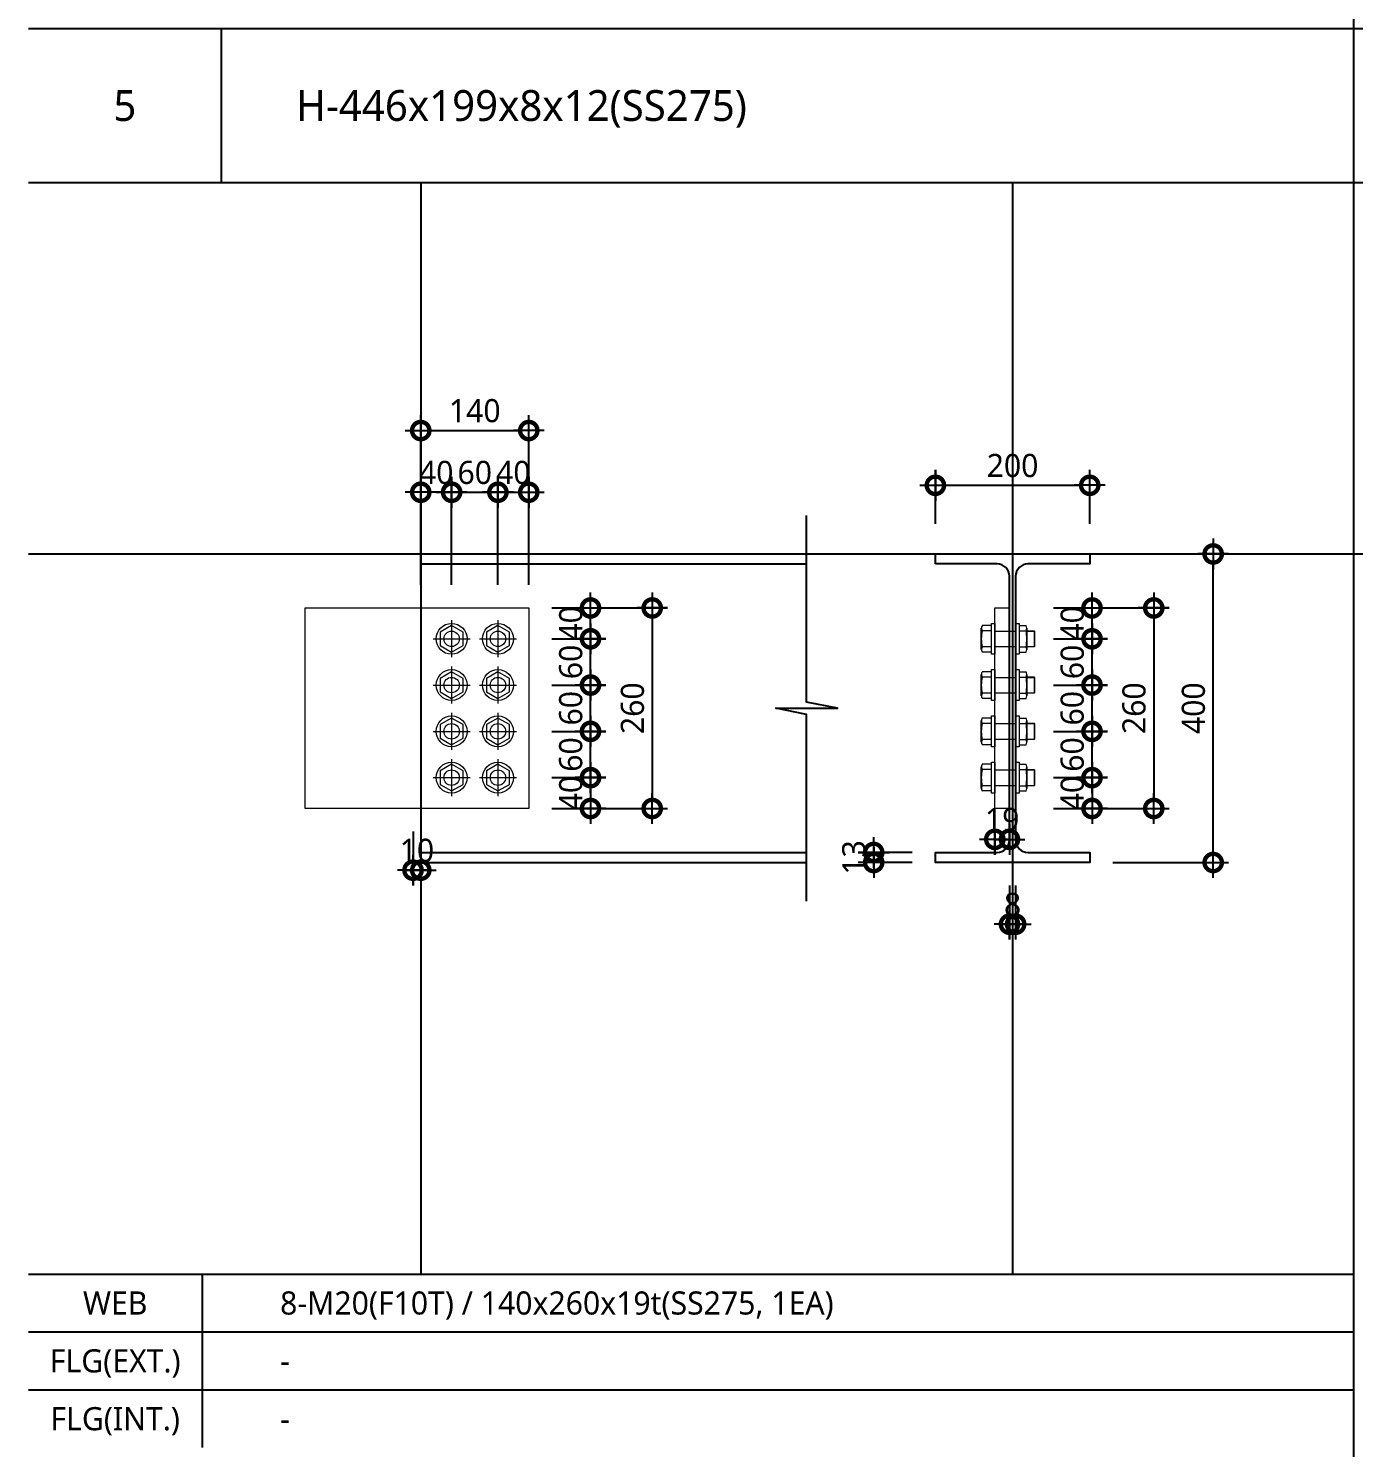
# Model space of a CAD drawing. Header units: millimetres. Extents: x 465 to 8156, y 210 to 5730.
# Drawn here: x 465 to 2182, y 2050 to 3890 of the extents above; entities that cross this region are included whole.
import ezdxf
from ezdxf.enums import TextEntityAlignment as Align
from ezdxf.lldxf.tags import DXFTag

# ---------------------------------------------------------------- set-up
doc = ezdxf.new("R2010")
doc.units = ezdxf.units.MM
doc.header["$LTSCALE"] = 10
doc.layers.get('Defpoints').update_dxf_attribs({"color": 137})
for name, color, linetype, lineweight in [('Anchor Bolt', 4, 'Continuous', 0), ('Plate', 3, 'Continuous', 0), ('Steel-Hidden', 2, 'DASHED0', 0)]:
    doc.layers.add(name, color=color, linetype=linetype, lineweight=lineweight)
for name, color, linetype in [('DIM', 7, 'Continuous'), ('STEEL', 4, 'Continuous'), ('SYM', 6, 'Continuous'), ('TABLE', 7, 'Continuous'), ('TEXT', 3, 'Continuous')]:
    doc.layers.add(name, color=color, linetype=linetype)
doc.layers.add('TEMP', color=171, linetype='Continuous', plot=False)
doc.styles.add('S1', font='malgun.ttf')
doc.styles.add('스타일1', font='malgun.ttf')
tags = doc.linetypes.add('DASHED0', pattern=[1, 0.5, -0.5]).pattern_tags.tags
tags[6:7] = [DXFTag(74, 4), DXFTag(75, 0), DXFTag(340, '0'), DXFTag(46, 0.0), DXFTag(50, 0.0), DXFTag(44, 0.0), DXFTag(45, 0.0)]
tags[4:5] = [DXFTag(74, 4), DXFTag(75, 0), DXFTag(340, '0'), DXFTag(46, 0.0), DXFTag(50, 0.0), DXFTag(44, 0.0), DXFTag(45, 0.0)]
doc.dimstyles.new('CJA-10', dxfattribs={"dimscale": 10, "dimtxt": 3, "dimasz": 1, "dimexe": 2, "dimexo": 3, "dimgap": 1, "dimtad": 1, "dimdec": 0, "dimzin": 1, "dimdsep": 46, "dimlunit": 6, "dimtxsty": '스타일1', "dimblk": 'GAUN-DOT', "dimcen": -2, "dimdle": 2, "dimclrd": 256, "dimclre": 256, "dimclrt": 3, "dimadec": 0, "dimazin": 0, "dimtfac": 1, "dimtdec": 0, "dimtix": 1, "dimtmove": 2, "dimatfit": 3, "dimldrblk": 'DOTSMALL', "dimfxl": 1, "dimtolj": 1, "dimtzin": 1, "dimarcsym": 0})

# ---------------------------------------------------------------- blocks, each defined once
blk = doc.blocks.new('HEADED_HT_BOLT-PLAN-M20F10T')
at = {"layer": 'Anchor Bolt', "color": 1}
for p, q in [((0, 24), (0, -24)), ((-24, 0), (24, 0))]:
    blk.add_line(p, q, dxfattribs=at)
at = {"layer": 'Anchor Bolt'}
blk.add_lwpolyline([(0, 17.3), (-15, 8.7), (-15, -8.7), (0, -17.3), (15, -8.7), (15, 8.7), (0, 17.3)], dxfattribs=at)
at = {"layer": 'Anchor Bolt', "color": 8}
blk.add_circle((0, 0), 20, dxfattribs=at)
at = {"layer": 'Anchor Bolt'}
blk.add_circle((0, 0), 10, dxfattribs=at)
blk = doc.blocks.new('HEADED_HT_BOLT-HEAD-M20')
for p, q in [((-20, 0), (-20, 4.5)), ((-20, 4.5), (20, 4.5)), ((20, 0), (-20, 0)), ((-17.3, 4.5), (-17.3, 16.2)), ((-17.3, 4.5), (17.3, 4.5)), ((-13.9, 17.5), (13.9, 17.5)), ((-10.4, 4.5), (-10.4, 16.2)), ((10.4, 4.5), (10.4, 16.2)), ((17.3, 4.5), (17.3, 16.2)), ((20, 4.5), (20, 0))]:
    blk.add_line(p, q)
for centre, radius, start, end in [((-13.9, 12.2), 5.27, 48.86, 131.14), ((0, -24.7), 42.2, 75.7395, 104.2605), ((13.9, 12.2), 5.27, 48.86, 131.14)]:
    blk.add_arc(centre, radius, start, end)
blk = doc.blocks.new('HEADED_HT_BOLT-TAIL-M20')
for p, q in [((-10.5, 24), (-10, 24.5)), ((-10.5, 14.5), (-10.5, 24)), ((-10.5, 24), (10.5, 24)), ((-10, 24.5), (10, 24.5)), ((-10, 14.5), (-10, 24.5)), ((10, 24.5), (10.5, 24)), ((10, 14.5), (10, 24.5)), ((10.5, 24), (10.5, 14.5)), ((-20, 0), (-20, 4.5)), ((-20, 4.5), (20, 4.5)), ((20, 0), (-20, 0)), ((-17.3, 4.5), (-17.3, 13.5)), ((-17.3, 4.5), (17.3, 4.5)), ((-13.9, 14.5), (13.9, 14.5)), ((-10.4, 4.5), (-10.4, 13.5)), ((10.4, 4.5), (10.4, 13.5)), ((17.3, 4.5), (17.3, 13.5)), ((20, 4.5), (20, 0))]:
    blk.add_line(p, q)
for centre, radius, start, end in [((-13.9, 8), 6.5, 57.7958, 122.2042), ((0, -40), 54.5, 79.0073, 100.9927), ((13.9, 8), 6.5, 57.7958, 122.2042)]:
    blk.add_arc(centre, radius, start, end)
blk = doc.blocks.new('GAUN-DOT')
at = {"linetype": 'ByBlock'}
for p, q in [((0, -2), (0, 2)), ((2, 0), (-2, 0))]:
    blk.add_line(p, q, dxfattribs=at)
at = {"const_width": 2.25}
blk.add_lwpolyline([(0, 0.28125, 1), (0, -0.28125, 1)], format="xyb", close=True, dxfattribs=at)
blk = doc.blocks.new('*D198')
at = {"layer": 'Defpoints', "color": 0, "transparency": 16777216}
for p in [(1113.5, 2918.6), (1113.5, 2878.6), (1193.5, 2878.6)]:
    blk.add_point(p, dxfattribs=at)
at = {"layer": 'DIM', "lineweight": -2, "transparency": 16777216}
for p, q in [((1193.5, 2928.6), (1193.5, 2938.6)), ((1143.5, 2918.6), (1213.5, 2918.6)), ((1193.5, 2918.6), (1193.5, 2878.6)), ((1143.5, 2878.6), (1213.5, 2878.6)), ((1193.5, 2868.6), (1193.5, 2858.6))]:
    blk.add_line(p, q, dxfattribs=at)
at = {"layer": 'DIM', "lineweight": -2, "transparency": 16777216, "xscale": 10, "yscale": 10, "zscale": 10}
for p, rotation in [((1193.5, 2918.6), 270), ((1193.5, 2878.6), 90)]:
    blk.add_blockref('GAUN-DOT', p, dxfattribs=dict(at, rotation=rotation))
at = {"layer": 'DIM', "color": 3, "transparency": 16777216, "insert": (1168, 2898.6), "char_height": 30, "attachment_point": 5, "rotation": 90, "style": '스타일1'}
blk.add_mtext('\\A1;40', dxfattribs=at)
blk = doc.blocks.new('_DotSmall')
at = {"color": 0, "linetype": 'ByBlock', "const_width": 0.5}
blk.add_lwpolyline([(-0.0625, 0, 1), (0.0625, 0, 1)], format="xyb", close=True, dxfattribs=at)
blk = doc.blocks.new('*D199')
at = {"layer": 'Defpoints', "color": 0, "transparency": 16777216}
for p in [(1113.5, 2978.6), (1193.5, 2978.6), (1113.5, 2918.6)]:
    blk.add_point(p, dxfattribs=at)
at = {"layer": 'DIM', "lineweight": -2, "transparency": 16777216}
for p, q in [((1193.5, 2988.6), (1193.5, 2998.6)), ((1143.5, 2978.6), (1213.5, 2978.6)), ((1193.5, 2918.6), (1193.5, 2978.6)), ((1143.5, 2918.6), (1213.5, 2918.6)), ((1193.5, 2908.6), (1193.5, 2898.6))]:
    blk.add_line(p, q, dxfattribs=at)
at = {"layer": 'DIM', "lineweight": -2, "transparency": 16777216, "xscale": 10, "yscale": 10, "zscale": 10}
for p, rotation in [((1193.5, 2978.6), 270), ((1193.5, 2918.6), 90)]:
    blk.add_blockref('GAUN-DOT', p, dxfattribs=dict(at, rotation=rotation))
at = {"layer": 'DIM', "color": 3, "transparency": 16777216, "insert": (1168, 2948.6), "char_height": 30, "attachment_point": 5, "rotation": 90, "style": '스타일1'}
blk.add_mtext('\\A1;60', dxfattribs=at)
blk = doc.blocks.new('*D200')
at = {"layer": 'Defpoints', "color": 0, "transparency": 16777216}
for p in [(1113.5, 3038.6), (1193.5, 3038.6), (1113.5, 2978.6)]:
    blk.add_point(p, dxfattribs=at)
at = {"layer": 'DIM', "lineweight": -2, "transparency": 16777216}
for p, q in [((1193.5, 3048.6), (1193.5, 3058.6)), ((1143.5, 3038.6), (1213.5, 3038.6)), ((1193.5, 2978.6), (1193.5, 3038.6)), ((1143.5, 2978.6), (1213.5, 2978.6)), ((1193.5, 2968.6), (1193.5, 2958.6))]:
    blk.add_line(p, q, dxfattribs=at)
at = {"layer": 'DIM', "lineweight": -2, "transparency": 16777216, "xscale": 10, "yscale": 10, "zscale": 10}
for p, rotation in [((1193.5, 3038.6), 270), ((1193.5, 2978.6), 90)]:
    blk.add_blockref('GAUN-DOT', p, dxfattribs=dict(at, rotation=rotation))
at = {"layer": 'DIM', "color": 3, "transparency": 16777216, "insert": (1168, 3008.6), "char_height": 30, "attachment_point": 5, "rotation": 90, "style": '스타일1'}
blk.add_mtext('\\A1;60', dxfattribs=at)
blk = doc.blocks.new('*D201')
at = {"layer": 'Defpoints', "color": 0, "transparency": 16777216}
for p in [(1113.5, 3098.6), (1193.5, 3098.6), (1113.5, 3038.6)]:
    blk.add_point(p, dxfattribs=at)
at = {"layer": 'DIM', "lineweight": -2, "transparency": 16777216}
for p, q in [((1193.5, 3108.6), (1193.5, 3118.6)), ((1143.5, 3098.6), (1213.5, 3098.6)), ((1193.5, 3038.6), (1193.5, 3098.6)), ((1143.5, 3038.6), (1213.5, 3038.6)), ((1193.5, 3028.6), (1193.5, 3018.6))]:
    blk.add_line(p, q, dxfattribs=at)
at = {"layer": 'DIM', "lineweight": -2, "transparency": 16777216, "xscale": 10, "yscale": 10, "zscale": 10}
for p, rotation in [((1193.5, 3098.6), 270), ((1193.5, 3038.6), 90)]:
    blk.add_blockref('GAUN-DOT', p, dxfattribs=dict(at, rotation=rotation))
at = {"layer": 'DIM', "color": 3, "transparency": 16777216, "insert": (1168, 3068.6), "char_height": 30, "attachment_point": 5, "rotation": 90, "style": '스타일1'}
blk.add_mtext('\\A1;60', dxfattribs=at)
blk = doc.blocks.new('*D202')
at = {"layer": 'Defpoints', "color": 0, "transparency": 16777216}
for p in [(1113.5, 3138.6), (1193.5, 3138.6), (1113.5, 3098.6)]:
    blk.add_point(p, dxfattribs=at)
at = {"layer": 'DIM', "lineweight": -2, "transparency": 16777216}
for p, q in [((1193.5, 3148.6), (1193.5, 3158.6)), ((1143.5, 3138.6), (1213.5, 3138.6)), ((1193.5, 3098.6), (1193.5, 3138.6)), ((1143.5, 3098.6), (1213.5, 3098.6)), ((1193.5, 3088.6), (1193.5, 3078.6))]:
    blk.add_line(p, q, dxfattribs=at)
at = {"layer": 'DIM', "lineweight": -2, "transparency": 16777216, "xscale": 10, "yscale": 10, "zscale": 10}
for p, rotation in [((1193.5, 3138.6), 270), ((1193.5, 3098.6), 90)]:
    blk.add_blockref('GAUN-DOT', p, dxfattribs=dict(at, rotation=rotation))
at = {"layer": 'DIM', "color": 3, "transparency": 16777216, "insert": (1168, 3118.6), "char_height": 30, "attachment_point": 5, "rotation": 90, "style": '스타일1'}
blk.add_mtext('\\A1;40', dxfattribs=at)
blk = doc.blocks.new('*D203')
at = {"layer": 'Defpoints', "color": 0, "transparency": 16777216}
for p in [(1113.5, 3138.6), (1113.5, 2878.6), (1273.5, 2878.6)]:
    blk.add_point(p, dxfattribs=at)
at = {"layer": 'DIM', "lineweight": -2, "transparency": 16777216}
for p, q in [((1143.5, 3138.6), (1293.5, 3138.6)), ((1273.5, 3128.6), (1273.5, 2888.6)), ((1143.5, 2878.6), (1293.5, 2878.6))]:
    blk.add_line(p, q, dxfattribs=at)
at = {"layer": 'DIM', "lineweight": -2, "transparency": 16777216, "xscale": 10, "yscale": 10, "zscale": 10}
for p, rotation in [((1273.5, 3138.6), 90), ((1273.5, 2878.6), 270)]:
    blk.add_blockref('GAUN-DOT', p, dxfattribs=dict(at, rotation=rotation))
at = {"layer": 'DIM', "color": 3, "transparency": 16777216, "insert": (1248, 3008.6), "char_height": 30, "attachment_point": 5, "rotation": 90, "style": '스타일1'}
blk.add_mtext('\\A1;260', dxfattribs=at)
blk = doc.blocks.new('*D204')
at = {"layer": 'Defpoints', "color": 0, "transparency": 16777216}
for p in [(973.5, 3288.6), (973.5, 3138.6), (1013.5, 3138.6)]:
    blk.add_point(p, dxfattribs=at)
at = {"layer": 'DIM', "lineweight": -2, "transparency": 16777216}
for p, q in [((973.5, 3168.6), (973.5, 3308.6)), ((1013.5, 3168.6), (1013.5, 3308.6)), ((963.5, 3288.6), (953.5, 3288.6)), ((1013.5, 3288.6), (973.5, 3288.6)), ((1023.5, 3288.6), (1033.5, 3288.6))]:
    blk.add_line(p, q, dxfattribs=at)
at = {"layer": 'DIM', "lineweight": -2, "transparency": 16777216, "xscale": 10, "yscale": 10, "zscale": 10}
blk.add_blockref('GAUN-DOT', (973.5, 3288.6), dxfattribs=at)
at = {"layer": 'DIM', "lineweight": -2, "transparency": 16777216, "xscale": 10, "yscale": 10, "zscale": 10, "rotation": 180}
blk.add_blockref('GAUN-DOT', (1013.5, 3288.6), dxfattribs=at)
at = {"layer": 'DIM', "color": 3, "transparency": 16777216, "insert": (993.5, 3314.1), "char_height": 30, "attachment_point": 5, "style": '스타일1'}
blk.add_mtext('\\A1;40', dxfattribs=at)
blk = doc.blocks.new('*D205')
at = {"layer": 'Defpoints', "color": 0, "transparency": 16777216}
for p in [(1073.5, 3288.6), (1013.5, 3138.6), (1073.5, 3138.6)]:
    blk.add_point(p, dxfattribs=at)
at = {"layer": 'DIM', "lineweight": -2, "transparency": 16777216}
for p, q in [((1013.5, 3168.6), (1013.5, 3308.6)), ((1073.5, 3168.6), (1073.5, 3308.6)), ((1003.5, 3288.6), (993.5, 3288.6)), ((1013.5, 3288.6), (1073.5, 3288.6)), ((1083.5, 3288.6), (1093.5, 3288.6))]:
    blk.add_line(p, q, dxfattribs=at)
at = {"layer": 'DIM', "lineweight": -2, "transparency": 16777216, "xscale": 10, "yscale": 10, "zscale": 10}
blk.add_blockref('GAUN-DOT', (1013.5, 3288.6), dxfattribs=at)
at = {"layer": 'DIM', "lineweight": -2, "transparency": 16777216, "xscale": 10, "yscale": 10, "zscale": 10, "rotation": 180}
blk.add_blockref('GAUN-DOT', (1073.5, 3288.6), dxfattribs=at)
at = {"layer": 'DIM', "color": 3, "transparency": 16777216, "insert": (1043.5, 3314.1), "char_height": 30, "attachment_point": 5, "style": '스타일1'}
blk.add_mtext('\\A1;60', dxfattribs=at)
blk = doc.blocks.new('*D206')
at = {"layer": 'Defpoints', "color": 0, "transparency": 16777216}
for p in [(1113.5, 3288.6), (1073.5, 3138.6), (1113.5, 3138.6)]:
    blk.add_point(p, dxfattribs=at)
at = {"layer": 'DIM', "lineweight": -2, "transparency": 16777216}
for p, q in [((1073.5, 3168.6), (1073.5, 3308.6)), ((1113.5, 3168.6), (1113.5, 3308.6)), ((1063.5, 3288.6), (1053.5, 3288.6)), ((1073.5, 3288.6), (1113.5, 3288.6)), ((1123.5, 3288.6), (1133.5, 3288.6))]:
    blk.add_line(p, q, dxfattribs=at)
at = {"layer": 'DIM', "lineweight": -2, "transparency": 16777216, "xscale": 10, "yscale": 10, "zscale": 10}
blk.add_blockref('GAUN-DOT', (1073.5, 3288.6), dxfattribs=at)
at = {"layer": 'DIM', "lineweight": -2, "transparency": 16777216, "xscale": 10, "yscale": 10, "zscale": 10, "rotation": 180}
blk.add_blockref('GAUN-DOT', (1113.5, 3288.6), dxfattribs=at)
at = {"layer": 'DIM', "color": 3, "transparency": 16777216, "insert": (1093.5, 3314.1), "char_height": 30, "attachment_point": 5, "style": '스타일1'}
blk.add_mtext('\\A1;40', dxfattribs=at)
blk = doc.blocks.new('*D207')
at = {"layer": 'Defpoints', "color": 0, "transparency": 16777216}
for p in [(1113.5, 3368.6), (973.5, 3138.6), (1113.5, 3138.6)]:
    blk.add_point(p, dxfattribs=at)
at = {"layer": 'DIM', "lineweight": -2, "transparency": 16777216}
for p, q in [((973.5, 3168.6), (973.5, 3388.6)), ((1113.5, 3168.6), (1113.5, 3388.6)), ((983.5, 3368.6), (1103.5, 3368.6))]:
    blk.add_line(p, q, dxfattribs=at)
at = {"layer": 'DIM', "lineweight": -2, "transparency": 16777216, "xscale": 10, "yscale": 10, "zscale": 10, "rotation": 180}
blk.add_blockref('GAUN-DOT', (973.5, 3368.6), dxfattribs=at)
at = {"layer": 'DIM', "lineweight": -2, "transparency": 16777216, "xscale": 10, "yscale": 10, "zscale": 10}
blk.add_blockref('GAUN-DOT', (1113.5, 3368.6), dxfattribs=at)
at = {"layer": 'DIM', "color": 3, "transparency": 16777216, "insert": (1043.5, 3394.2), "char_height": 30, "attachment_point": 5, "style": '스타일1'}
blk.add_mtext('\\A1;140', dxfattribs=at)
blk = doc.blocks.new('*D208')
at = {"layer": 'Defpoints', "color": 0, "transparency": 16777216}
for p in [(963.5, 2878.6), (973.5, 2878.6), (963.5, 2798.6)]:
    blk.add_point(p, dxfattribs=at)
at = {"layer": 'DIM', "lineweight": -2, "transparency": 16777216}
for p, q in [((963.5, 2848.6), (963.5, 2778.6)), ((973.5, 2848.6), (973.5, 2778.6)), ((953.5, 2798.6), (943.5, 2798.6)), ((973.5, 2798.6), (963.5, 2798.6)), ((983.5, 2798.6), (993.5, 2798.6))]:
    blk.add_line(p, q, dxfattribs=at)
at = {"layer": 'DIM', "lineweight": -2, "transparency": 16777216, "xscale": 10, "yscale": 10, "zscale": 10}
blk.add_blockref('GAUN-DOT', (963.5, 2798.6), dxfattribs=at)
at = {"layer": 'DIM', "lineweight": -2, "transparency": 16777216, "xscale": 10, "yscale": 10, "zscale": 10, "rotation": 180}
blk.add_blockref('GAUN-DOT', (973.5, 2798.6), dxfattribs=at)
at = {"layer": 'DIM', "color": 3, "transparency": 16777216, "insert": (968.5, 2824.2), "char_height": 30, "attachment_point": 5, "style": '스타일1'}
blk.add_mtext('\\A1;10', dxfattribs=at)
blk = doc.blocks.new('*D209')
at = {"layer": 'Defpoints', "color": 0, "transparency": 16777216}
for p in [(1763.5, 2918.6), (1763.5, 2878.6), (1843.5, 2878.6)]:
    blk.add_point(p, dxfattribs=at)
at = {"layer": 'DIM', "lineweight": -2, "transparency": 16777216}
for p, q in [((1843.5, 2928.6), (1843.5, 2938.6)), ((1793.5, 2918.6), (1863.5, 2918.6)), ((1843.5, 2918.6), (1843.5, 2878.6)), ((1793.5, 2878.6), (1863.5, 2878.6)), ((1843.5, 2868.6), (1843.5, 2858.6))]:
    blk.add_line(p, q, dxfattribs=at)
at = {"layer": 'DIM', "lineweight": -2, "transparency": 16777216, "xscale": 10, "yscale": 10, "zscale": 10}
for p, rotation in [((1843.5, 2918.6), 270), ((1843.5, 2878.6), 90)]:
    blk.add_blockref('GAUN-DOT', p, dxfattribs=dict(at, rotation=rotation))
at = {"layer": 'DIM', "color": 3, "transparency": 16777216, "insert": (1818, 2898.6), "char_height": 30, "attachment_point": 5, "rotation": 90, "style": '스타일1'}
blk.add_mtext('\\A1;40', dxfattribs=at)
blk = doc.blocks.new('*D210')
at = {"layer": 'Defpoints', "color": 0, "transparency": 16777216}
for p in [(1763.5, 2978.6), (1843.5, 2978.6), (1763.5, 2918.6)]:
    blk.add_point(p, dxfattribs=at)
at = {"layer": 'DIM', "lineweight": -2, "transparency": 16777216}
for p, q in [((1843.5, 2988.6), (1843.5, 2998.6)), ((1793.5, 2978.6), (1863.5, 2978.6)), ((1843.5, 2918.6), (1843.5, 2978.6)), ((1793.5, 2918.6), (1863.5, 2918.6)), ((1843.5, 2908.6), (1843.5, 2898.6))]:
    blk.add_line(p, q, dxfattribs=at)
at = {"layer": 'DIM', "lineweight": -2, "transparency": 16777216, "xscale": 10, "yscale": 10, "zscale": 10}
for p, rotation in [((1843.5, 2978.6), 270), ((1843.5, 2918.6), 90)]:
    blk.add_blockref('GAUN-DOT', p, dxfattribs=dict(at, rotation=rotation))
at = {"layer": 'DIM', "color": 3, "transparency": 16777216, "insert": (1818, 2948.6), "char_height": 30, "attachment_point": 5, "rotation": 90, "style": '스타일1'}
blk.add_mtext('\\A1;60', dxfattribs=at)
blk = doc.blocks.new('*D211')
at = {"layer": 'Defpoints', "color": 0, "transparency": 16777216}
for p in [(1763.5, 3038.6), (1843.5, 3038.6), (1763.5, 2978.6)]:
    blk.add_point(p, dxfattribs=at)
at = {"layer": 'DIM', "lineweight": -2, "transparency": 16777216}
for p, q in [((1843.5, 3048.6), (1843.5, 3058.6)), ((1793.5, 3038.6), (1863.5, 3038.6)), ((1843.5, 2978.6), (1843.5, 3038.6)), ((1793.5, 2978.6), (1863.5, 2978.6)), ((1843.5, 2968.6), (1843.5, 2958.6))]:
    blk.add_line(p, q, dxfattribs=at)
at = {"layer": 'DIM', "lineweight": -2, "transparency": 16777216, "xscale": 10, "yscale": 10, "zscale": 10}
for p, rotation in [((1843.5, 3038.6), 270), ((1843.5, 2978.6), 90)]:
    blk.add_blockref('GAUN-DOT', p, dxfattribs=dict(at, rotation=rotation))
at = {"layer": 'DIM', "color": 3, "transparency": 16777216, "insert": (1818, 3008.6), "char_height": 30, "attachment_point": 5, "rotation": 90, "style": '스타일1'}
blk.add_mtext('\\A1;60', dxfattribs=at)
blk = doc.blocks.new('*D212')
at = {"layer": 'Defpoints', "color": 0, "transparency": 16777216}
for p in [(1763.5, 3098.6), (1843.5, 3098.6), (1763.5, 3038.6)]:
    blk.add_point(p, dxfattribs=at)
at = {"layer": 'DIM', "lineweight": -2, "transparency": 16777216}
for p, q in [((1843.5, 3108.6), (1843.5, 3118.6)), ((1793.5, 3098.6), (1863.5, 3098.6)), ((1843.5, 3038.6), (1843.5, 3098.6)), ((1793.5, 3038.6), (1863.5, 3038.6)), ((1843.5, 3028.6), (1843.5, 3018.6))]:
    blk.add_line(p, q, dxfattribs=at)
at = {"layer": 'DIM', "lineweight": -2, "transparency": 16777216, "xscale": 10, "yscale": 10, "zscale": 10}
for p, rotation in [((1843.5, 3098.6), 270), ((1843.5, 3038.6), 90)]:
    blk.add_blockref('GAUN-DOT', p, dxfattribs=dict(at, rotation=rotation))
at = {"layer": 'DIM', "color": 3, "transparency": 16777216, "insert": (1818, 3068.6), "char_height": 30, "attachment_point": 5, "rotation": 90, "style": '스타일1'}
blk.add_mtext('\\A1;60', dxfattribs=at)
blk = doc.blocks.new('*D213')
at = {"layer": 'Defpoints', "color": 0, "transparency": 16777216}
for p in [(1763.5, 3138.6), (1843.5, 3138.6), (1763.5, 3098.6)]:
    blk.add_point(p, dxfattribs=at)
at = {"layer": 'DIM', "lineweight": -2, "transparency": 16777216}
for p, q in [((1843.5, 3148.6), (1843.5, 3158.6)), ((1793.5, 3138.6), (1863.5, 3138.6)), ((1843.5, 3098.6), (1843.5, 3138.6)), ((1793.5, 3098.6), (1863.5, 3098.6)), ((1843.5, 3088.6), (1843.5, 3078.6))]:
    blk.add_line(p, q, dxfattribs=at)
at = {"layer": 'DIM', "lineweight": -2, "transparency": 16777216, "xscale": 10, "yscale": 10, "zscale": 10}
for p, rotation in [((1843.5, 3138.6), 270), ((1843.5, 3098.6), 90)]:
    blk.add_blockref('GAUN-DOT', p, dxfattribs=dict(at, rotation=rotation))
at = {"layer": 'DIM', "color": 3, "transparency": 16777216, "insert": (1818, 3118.6), "char_height": 30, "attachment_point": 5, "rotation": 90, "style": '스타일1'}
blk.add_mtext('\\A1;40', dxfattribs=at)
blk = doc.blocks.new('*D214')
at = {"layer": 'Defpoints', "color": 0, "transparency": 16777216}
for p in [(1763.5, 3138.6), (1763.5, 2878.6), (1923.5, 2878.6)]:
    blk.add_point(p, dxfattribs=at)
at = {"layer": 'DIM', "lineweight": -2, "transparency": 16777216}
for p, q in [((1793.5, 3138.6), (1943.5, 3138.6)), ((1923.5, 3128.6), (1923.5, 2888.6)), ((1793.5, 2878.6), (1943.5, 2878.6))]:
    blk.add_line(p, q, dxfattribs=at)
at = {"layer": 'DIM', "lineweight": -2, "transparency": 16777216, "xscale": 10, "yscale": 10, "zscale": 10}
for p, rotation in [((1923.5, 3138.6), 90), ((1923.5, 2878.6), 270)]:
    blk.add_blockref('GAUN-DOT', p, dxfattribs=dict(at, rotation=rotation))
at = {"layer": 'DIM', "color": 3, "transparency": 16777216, "insert": (1898, 3008.6), "char_height": 30, "attachment_point": 5, "rotation": 90, "style": '스타일1'}
blk.add_mtext('\\A1;260', dxfattribs=at)
blk = doc.blocks.new('*D215')
at = {"layer": 'Defpoints', "color": 0, "transparency": 16777216}
for p in [(1717.5, 2878.6), (1736.5, 2878.6), (1717.5, 2838.6)]:
    blk.add_point(p, dxfattribs=at)
at = {"layer": 'DIM', "lineweight": -2, "transparency": 16777216}
for p, q in [((1707.5, 2838.6), (1697.5, 2838.6)), ((1717.5, 2848.6), (1717.5, 2818.6)), ((1736.5, 2838.6), (1717.5, 2838.6)), ((1736.5, 2848.6), (1736.5, 2818.6)), ((1746.5, 2838.6), (1756.5, 2838.6))]:
    blk.add_line(p, q, dxfattribs=at)
at = {"layer": 'DIM', "lineweight": -2, "transparency": 16777216, "xscale": 10, "yscale": 10, "zscale": 10}
blk.add_blockref('GAUN-DOT', (1717.5, 2838.6), dxfattribs=at)
at = {"layer": 'DIM', "lineweight": -2, "transparency": 16777216, "xscale": 10, "yscale": 10, "zscale": 10, "rotation": 180}
blk.add_blockref('GAUN-DOT', (1736.5, 2838.6), dxfattribs=at)
at = {"layer": 'DIM', "color": 3, "transparency": 16777216, "insert": (1727, 2864.2), "char_height": 30, "attachment_point": 5, "style": '스타일1'}
blk.add_mtext('\\A1;19', dxfattribs=at)
blk = doc.blocks.new('*D216')
at = {"layer": 'Defpoints', "color": 0, "transparency": 16777216}
for p in [(1840.5, 3297.6), (1640.5, 3217.6), (1840.5, 3217.6)]:
    blk.add_point(p, dxfattribs=at)
at = {"layer": 'DIM', "lineweight": -2, "transparency": 16777216}
for p, q in [((1640.5, 3247.6), (1640.5, 3317.6)), ((1840.5, 3247.6), (1840.5, 3317.6)), ((1650.5, 3297.6), (1830.5, 3297.6))]:
    blk.add_line(p, q, dxfattribs=at)
at = {"layer": 'DIM', "lineweight": -2, "transparency": 16777216, "xscale": 10, "yscale": 10, "zscale": 10, "rotation": 180}
blk.add_blockref('GAUN-DOT', (1640.5, 3297.6), dxfattribs=at)
at = {"layer": 'DIM', "lineweight": -2, "transparency": 16777216, "xscale": 10, "yscale": 10, "zscale": 10}
blk.add_blockref('GAUN-DOT', (1840.5, 3297.6), dxfattribs=at)
at = {"layer": 'DIM', "color": 3, "transparency": 16777216, "insert": (1740.5, 3323.1), "char_height": 30, "attachment_point": 5, "style": '스타일1'}
blk.add_mtext('\\A1;200', dxfattribs=at)
blk = doc.blocks.new('*D217')
at = {"layer": 'Defpoints', "color": 0, "transparency": 16777216}
for p in [(1840.5, 3208.6), (2000.5, 3208.6), (1840.5, 2808.6)]:
    blk.add_point(p, dxfattribs=at)
at = {"layer": 'DIM', "lineweight": -2, "transparency": 16777216}
for p, q in [((1870.5, 3208.6), (2020.5, 3208.6)), ((2000.5, 2818.6), (2000.5, 3198.6)), ((1870.5, 2808.6), (2020.5, 2808.6))]:
    blk.add_line(p, q, dxfattribs=at)
at = {"layer": 'DIM', "lineweight": -2, "transparency": 16777216, "xscale": 10, "yscale": 10, "zscale": 10}
for p, rotation in [((2000.5, 3208.6), 90), ((2000.5, 2808.6), 270)]:
    blk.add_blockref('GAUN-DOT', p, dxfattribs=dict(at, rotation=rotation))
at = {"layer": 'DIM', "color": 3, "transparency": 16777216, "insert": (1975, 3008.6), "char_height": 30, "attachment_point": 5, "rotation": 90, "style": '스타일1'}
blk.add_mtext('\\A1;400', dxfattribs=at)
blk = doc.blocks.new('*D218')
at = {"layer": 'Defpoints', "color": 0, "transparency": 16777216}
for p in [(1640.5, 2821.6), (1560.5, 2808.6), (1640.5, 2808.6)]:
    blk.add_point(p, dxfattribs=at)
at = {"layer": 'DIM', "lineweight": -2, "transparency": 16777216}
for p, q in [((1560.5, 2831.6), (1560.5, 2841.6)), ((1610.5, 2821.6), (1540.5, 2821.6)), ((1560.5, 2821.6), (1560.5, 2808.6)), ((1610.5, 2808.6), (1540.5, 2808.6)), ((1560.5, 2798.6), (1560.5, 2788.6))]:
    blk.add_line(p, q, dxfattribs=at)
at = {"layer": 'DIM', "lineweight": -2, "transparency": 16777216, "xscale": 10, "yscale": 10, "zscale": 10}
for p, rotation in [((1560.5, 2821.6), 270), ((1560.5, 2808.6), 90)]:
    blk.add_blockref('GAUN-DOT', p, dxfattribs=dict(at, rotation=rotation))
at = {"layer": 'DIM', "color": 3, "transparency": 16777216, "insert": (1534.9, 2815.1), "char_height": 30, "attachment_point": 5, "rotation": 90, "style": '스타일1'}
blk.add_mtext('\\A1;13', dxfattribs=at)
blk = doc.blocks.new('*D219')
at = {"layer": 'Defpoints', "color": 0, "transparency": 16777216}
for p in [(1736.5, 2808.6), (1744.5, 2808.6), (1744.5, 2728.6)]:
    blk.add_point(p, dxfattribs=at)
at = {"layer": 'DIM', "lineweight": -2, "transparency": 16777216}
for p, q in [((1736.5, 2778.6), (1736.5, 2708.6)), ((1744.5, 2778.6), (1744.5, 2708.6)), ((1726.5, 2728.6), (1716.5, 2728.6)), ((1736.5, 2728.6), (1744.5, 2728.6)), ((1754.5, 2728.6), (1764.5, 2728.6))]:
    blk.add_line(p, q, dxfattribs=at)
at = {"layer": 'DIM', "lineweight": -2, "transparency": 16777216, "xscale": 10, "yscale": 10, "zscale": 10}
blk.add_blockref('GAUN-DOT', (1736.5, 2728.6), dxfattribs=at)
at = {"layer": 'DIM', "lineweight": -2, "transparency": 16777216, "xscale": 10, "yscale": 10, "zscale": 10, "rotation": 180}
blk.add_blockref('GAUN-DOT', (1744.5, 2728.6), dxfattribs=at)
at = {"layer": 'DIM', "color": 3, "transparency": 16777216, "insert": (1740.5, 2754.1), "char_height": 30, "attachment_point": 5, "style": '스타일1'}
blk.add_mtext('\\A1;8', dxfattribs=at)

msp = doc.modelspace()

# ---------------------------------------------------------------- linework, layer by layer
at = {"layer": 'Anchor Bolt', "linetype": 'DASHED0'}
for p, q in [((1717.5, 3108.6), (1744.5, 3108.6)), ((1717.5, 3108.6), (1744.5, 3108.6)), ((1717.5, 3088.6), (1744.5, 3088.6)), ((1717.5, 3088.6), (1744.5, 3088.6)), ((1717.5, 3048.6), (1744.5, 3048.6)), ((1717.5, 3048.6), (1744.5, 3048.6)), ((1717.5, 3028.6), (1744.5, 3028.6)), ((1717.5, 3028.6), (1744.5, 3028.6)), ((1717.5, 2988.6), (1744.5, 2988.6)), ((1717.5, 2988.6), (1744.5, 2988.6)), ((1717.5, 2968.6), (1744.5, 2968.6)), ((1717.5, 2968.6), (1744.5, 2968.6)), ((1717.5, 2928.6), (1744.5, 2928.6)), ((1717.5, 2928.6), (1744.5, 2928.6)), ((1717.5, 2908.6), (1744.5, 2908.6)), ((1717.5, 2908.6), (1744.5, 2908.6))]:
    msp.add_line(p, q, dxfattribs=at)
at = {"layer": 'Plate'}
for points in [[(823.5, 2878.6), (823.5, 3138.6), (1113.5, 3138.6), (1113.5, 2878.6), (823.5, 2878.6)], [(1736.5, 2878.6), (1717.5, 2878.6), (1717.5, 3138.6), (1736.5, 3138.6)]]:
    msp.add_lwpolyline(points, dxfattribs=at)
at = {"layer": 'STEEL'}
for p, q in [((973.5, 3208.6), (1473.5, 3208.6)), ((973.5, 3208.6), (973.5, 3138.6)), ((973.5, 3195.6), (1473.5, 3195.6)), ((973.5, 2878.6), (973.5, 2808.6)), ((973.5, 2821.6), (1473.5, 2821.6)), ((973.5, 2808.6), (1473.5, 2808.6))]:
    msp.add_line(p, q, dxfattribs=at)
msp.add_lwpolyline([(1640.5, 3195.6), (1640.5, 3208.6), (1840.5, 3208.6), (1840.5, 3195.6), (1760.5, 3195.6, 0.414214), (1744.5, 3179.6), (1744.5, 2837.6, 0.414214), (1760.5, 2821.6), (1840.5, 2821.6), (1840.5, 2808.6), (1640.5, 2808.6), (1640.5, 2821.6), (1720.5, 2821.6, 0.414214), (1736.5, 2837.6), (1736.5, 3179.6, 0.414214), (1720.5, 3195.6), (1640.5, 3195.6)], format="xyb", dxfattribs=at)
at = {"layer": 'Steel-Hidden'}
msp.add_line((973.5, 3138.6), (973.5, 2878.6), dxfattribs=at)
at = {"layer": 'SYM'}
msp.add_lwpolyline([(1473.5, 2758.6), (1473.5, 3000.6), (1433.5, 3008.6), (1513.5, 3008.6), (1473.5, 3016.6), (1473.5, 3258.6)], dxfattribs=at)
at = {"layer": 'TABLE', "color": 3}
for p, q in [((2182.5, 5730), (2182.5, 210)), ((465, 3890), (7335, 3890))]:
    msp.add_line(p, q, dxfattribs=at)
at = {"layer": 'TABLE', "color": 4}
for p, q in [((715, 3890), (715, 3690)), ((465, 3690), (7335, 3690))]:
    msp.add_line(p, q, dxfattribs=at)
at = {"layer": 'TABLE', "color": 6}
for p, q in [((465, 2275), (2182.5, 2275)), ((690, 2275), (690, 2050)), ((465, 2200), (2182.5, 2200)), ((465, 2125), (2182.5, 2125))]:
    msp.add_line(p, q, dxfattribs=at)
at = {"layer": 'TEMP'}
for p, q in [((973.5, 3690), (973.5, 2275)), ((973.5, 3690), (973.5, 2275)), ((1740.5, 3690), (1740.5, 2275)), ((1740.5, 3690), (1740.5, 2275)), ((465, 3208.6), (7335, 3208.6))]:
    msp.add_line(p, q, dxfattribs=at)

# ---------------------------------------------------------------- block references
at = {"layer": 'Anchor Bolt'}
for p in [(1013.5, 3098.6), (1073.5, 3098.6), (1013.5, 3038.6), (1073.5, 3038.6), (1013.5, 2978.6), (1073.5, 2978.6), (1013.5, 2918.6), (1073.5, 2918.6)]:
    msp.add_blockref('HEADED_HT_BOLT-PLAN-M20F10T', p, dxfattribs=at)
for name, p, rotation in [('HEADED_HT_BOLT-HEAD-M20', (1717.5, 3098.6), 90), ('HEADED_HT_BOLT-HEAD-M20', (1717.5, 3098.6), 90), ('HEADED_HT_BOLT-TAIL-M20', (1744.5, 3098.6), 270), ('HEADED_HT_BOLT-TAIL-M20', (1744.5, 3098.6), 270), ('HEADED_HT_BOLT-HEAD-M20', (1717.5, 3038.6), 90), ('HEADED_HT_BOLT-HEAD-M20', (1717.5, 3038.6), 90), ('HEADED_HT_BOLT-TAIL-M20', (1744.5, 3038.6), 270), ('HEADED_HT_BOLT-TAIL-M20', (1744.5, 3038.6), 270), ('HEADED_HT_BOLT-HEAD-M20', (1717.5, 2978.6), 90), ('HEADED_HT_BOLT-HEAD-M20', (1717.5, 2978.6), 90), ('HEADED_HT_BOLT-TAIL-M20', (1744.5, 2978.6), 270), ('HEADED_HT_BOLT-TAIL-M20', (1744.5, 2978.6), 270), ('HEADED_HT_BOLT-HEAD-M20', (1717.5, 2918.6), 90), ('HEADED_HT_BOLT-HEAD-M20', (1717.5, 2918.6), 90), ('HEADED_HT_BOLT-TAIL-M20', (1744.5, 2918.6), 270), ('HEADED_HT_BOLT-TAIL-M20', (1744.5, 2918.6), 270)]:
    msp.add_blockref(name, p, dxfattribs=dict(at, rotation=rotation))

# ---------------------------------------------------------------- texts
at = {"layer": 'TEXT', "color": 6, "linetype": 'ByBlock', "style": '스타일1'}
msp.add_text('5', height=40, dxfattribs=at).set_placement((590, 3790), align=Align.MIDDLE_CENTER)
at = {"layer": 'TEXT', "linetype": 'ByBlock', "style": '스타일1'}
msp.add_text('H-446x199x8x12(SS275)', height=40, dxfattribs=at).set_placement((812, 3790), align=Align.MIDDLE_LEFT)
at = {"layer": 'TEXT', "style": 'S1'}
for s, p in [('WEB', (577.5, 2237.5)), ('FLG(EXT.)', (577.5, 2162.5)), ('FLG(INT.)', (577.5, 2087.5))]:
    msp.add_text(s, height=30, dxfattribs=at).set_placement(p, align=Align.MIDDLE_CENTER)
for s, p in [('8-M20(F10T) / 140x260x19t(SS275, 1EA)', (791.2, 2237.5)), ('-', (791.2, 2162.5)), ('-', (791.2, 2087.5))]:
    msp.add_text(s, height=30, dxfattribs=at).set_placement(p, align=Align.MIDDLE_LEFT)

# ---------------------------------------------------------------- dimensions: what is measured, and where the dimension line sits
at = {"layer": 'DIM'}
for p1, p2, distance, picture, middle in [((973.5, 3138.6), (1113.5, 3138.6), 230, '*D207', (1043.5, 3394.2)), ((1013.5, 3138.6), (973.5, 3138.6), -150, '*D204', (993.5, 3314.1)), ((1013.5, 3138.6), (1073.5, 3138.6), 150, '*D205', (1043.5, 3314.1)), ((1073.5, 3138.6), (1113.5, 3138.6), 150, '*D206', (1093.5, 3314.1)), ((1640.5, 3217.6), (1840.5, 3217.6), 80, '*D216', (1740.5, 3323.1)), ((1840.5, 2808.6), (1840.5, 3208.6), -160, '*D217', (1975, 3008.6)), ((1113.5, 3098.6), (1113.5, 3138.6), -80, '*D202', (1168, 3118.6)), ((1113.5, 3138.6), (1113.5, 2878.6), 160, '*D203', (1248, 3008.6)), ((1763.5, 3098.6), (1763.5, 3138.6), -80, '*D213', (1818, 3118.6)), ((1763.5, 3138.6), (1763.5, 2878.6), 160, '*D214', (1898, 3008.6)), ((1113.5, 3038.6), (1113.5, 3098.6), -80, '*D201', (1168, 3068.6)), ((1763.5, 3038.6), (1763.5, 3098.6), -80, '*D212', (1818, 3068.6)), ((1113.5, 2978.6), (1113.5, 3038.6), -80, '*D200', (1168, 3008.6)), ((1763.5, 2978.6), (1763.5, 3038.6), -80, '*D211', (1818, 3008.6)), ((1113.5, 2918.6), (1113.5, 2978.6), -80, '*D199', (1168, 2948.6)), ((1763.5, 2918.6), (1763.5, 2978.6), -80, '*D210', (1818, 2948.6)), ((1113.5, 2918.6), (1113.5, 2878.6), 80, '*D198', (1168, 2898.6)), ((1763.5, 2918.6), (1763.5, 2878.6), 80, '*D209', (1818, 2898.6)), ((973.5, 2878.6), (963.5, 2878.6), 80, '*D208', (968.5, 2824.2)), ((1736.5, 2878.6), (1717.5, 2878.6), 40, '*D215', (1727, 2864.2)), ((1640.5, 2821.6), (1640.5, 2808.6), -80, '*D218', (1534.9, 2815.1)), ((1736.5, 2808.6), (1744.5, 2808.6), -80, '*D219', (1740.5, 2754.1))]:
    dim = msp.add_aligned_dim(p1=p1, p2=p2, distance=distance, dimstyle='CJA-10', dxfattribs=at)
    dim.commit()
    dim.dimension.update_dxf_attribs({"geometry": picture, "text_midpoint": middle})

doc.saveas('drawing.dxf')
